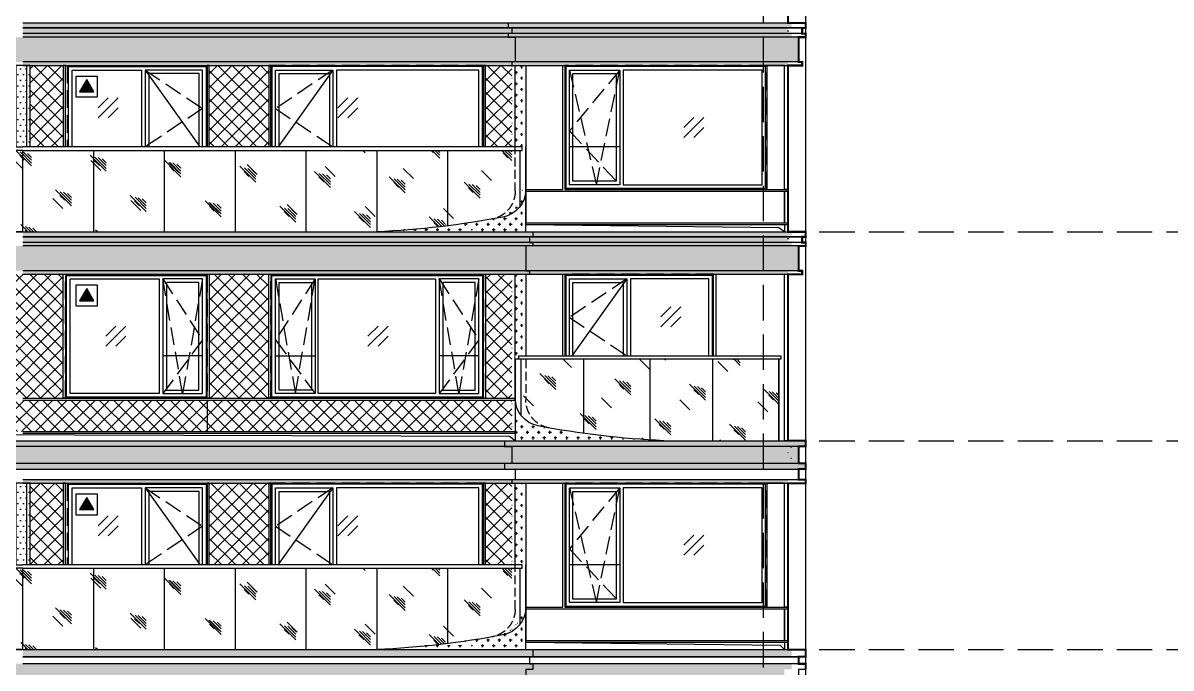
# Model space of a CAD drawing. Extents: x 646072 to 1012572, y -46617 to 16093.
# Drawn here: x 694069 to 710276, y -29912 to -20802 of the extents above; entities that cross this region are included whole.
import ezdxf

# ---------------------------------------------------------------- set-up
doc = ezdxf.new("R2010")
doc.units = 0
doc.header["$LTSCALE"] = 1000
doc.header["$MEASUREMENT"] = 0
for name, pattern in [('3#楼-HZS$0$3#楼-HZS$0$__DASH', [0.35, 0.25, -0.1]), ('3#楼-HZS$0$3#楼-HZS$0$DASH', [0.35, 0.25, -0.1]), ('3#楼-HZS$0$DASH', [0.35, 0.25, -0.1]), ('3#楼-HZS$0$DOTE', [2.42, 2, -0.2, 0.02, -0.2])]:
    doc.linetypes.add(name, pattern=pattern)
for name, color, linetype in [('3#楼-HZS$0$3#楼-HZS$0$00-立面灰色金属看线', 252, 'Continuous'), ('3#楼-HZS$0$3#楼-HZS$0$00-立面米色看线', 31, 'Continuous'), ('3#楼-HZS$0$3#楼-HZS$0$00-立面银灰色线脚', 254, 'Continuous'), ('3#楼-HZS$0$3#楼-HZS$0$A-ANNO-SYMB', 3, 'Continuous'), ('3#楼-HZS$0$3#楼-HZS$0$DOTE', 1, '3#楼-HZS$0$DOTE'), ('3#楼-HZS$0$3#楼-HZS$0$ELEV-WIND', 4, 'Continuous'), ('3#楼-HZS$0$3#楼-HZS$0$RAIL', 163, 'Continuous'), ('3#楼-HZS$0$3#楼-HZS$0$WINDOW', 4, 'Continuous'), ('3#楼-HZS$0$3#楼-HZS$0$填充-浅黄色铝板', 30, 'Continuous'), ('3#楼-HZS$0$3#楼-HZS$0$填充-玻璃', 150, 'Continuous'), ('3#楼-HZS$0$3#楼-HZS$0$填充-背板玻璃', 151, 'Continuous'), ('3#楼-HZS$0$3#楼-HZS$0$填充-银白色铝板', 115, 'Continuous'), ('3#楼-HZS$0$3#楼-HZS$0$轮廓', 255, 'Continuous')]:
    doc.layers.add(name, color=color, linetype=linetype)
pattern_1 = [(0, (-5409.44, -58333.215), (79.375, 79.375), [39.6875, -119.0625]), (90, (-5389.6, -58353.06), (-79.375, 79.375), [39.6875, -119.0625])]
pattern_2 = [(0, (-5418.23, -99899.73), (79.375, 79.375), [39.6875, -119.0625]), (90, (-5398.39, -99919.57), (-79.375, 79.375), [39.6875, -119.0625])]
pattern_3 = [(45, (-5318.23, -99899.73), (-100.0001, 100.0001), []), (135, (-5318.23, -99899.73), (-100.0001, -100.0001), [])]

# ---------------------------------------------------------------- blocks, each defined once
blk = doc.blocks.new('3#楼-HZS$0$3#楼-HZS$0$dfjh0fg4+l70')
at = {"layer": '3#楼-HZS$0$3#楼-HZS$0$00-立面灰色金属看线', "elevation": 0}
blk.add_lwpolyline([(383480, -393537), (383480, -393637), (383530, -393637), (383530, -393737), (383480, -393737), (383480, -393817), (383580, -393817), (383580, -394057), (383530, -394057), (383530, -394137)], dxfattribs=at)
at = {"layer": '3#楼-HZS$0$3#楼-HZS$0$00-立面米色看线'}
for points in [[(390680, -393537), (379630, -393537), (379630, -393637), (390680, -393637)], [(390680, -393637), (379730, -393637), (379730, -393737), (379630, -393737), (379630, -393817), (379730, -393817), (379730, -394057), (390680, -394057)], [(379730, -393737), (390680, -393737)]]:
    blk.add_lwpolyline(points, dxfattribs=at)
blk = doc.blocks.new('3#楼-HZS$0$3#楼-HZS$0$adf6h1d+f0j')
at = {"layer": '3#楼-HZS$0$3#楼-HZS$0$ELEV-WIND', "color": 8, "linetype": '3#楼-HZS$0$3#楼-HZS$0$__DASH'}
blk.add_lwpolyline([(61279, -24578), (63250, -24578), (63250, -26928), (61279, -26928)], close=True, dxfattribs=at)
at = {"layer": '3#楼-HZS$0$3#楼-HZS$0$ELEV-WIND'}
for points in [[(61294, -24593), (63235, -24593), (63235, -26913), (61294, -26913)], [(61344, -24643), (62325, -24643), (62325, -26863), (61344, -26863)], [(63185, -24643), (62375, -24643), (62375, -26863), (63185, -26863)], [(63135, -24693), (62425, -24693), (62425, -26813), (63135, -26813)]]:
    blk.add_lwpolyline(points, close=True, dxfattribs=at)
at = {"layer": '3#楼-HZS$0$3#楼-HZS$0$ELEV-WIND', "color": 8}
blk.add_lwpolyline([(62375, -24643), (63185, -25778), (62375, -26863)], dxfattribs=at)
at = {"layer": '3#楼-HZS$0$3#楼-HZS$0$ELEV-WIND', "color": 8, "linetype": '3#楼-HZS$0$DASH'}
blk.add_lwpolyline([(62375, -24643), (63185, -25186), (62375, -25728)], dxfattribs=at)
blk = doc.blocks.new('3#楼-HZS$0$3#楼-HZS$0$asde5f0s4d+9hj0')
at = {"layer": '3#楼-HZS$0$3#楼-HZS$0$ELEV-WIND', "color": 8, "linetype": '3#楼-HZS$0$3#楼-HZS$0$__DASH'}
blk.add_lwpolyline([(63250, -24578), (60250, -24578), (60250, -26928), (63250, -26928)], close=True, dxfattribs=at)
at = {"layer": '3#楼-HZS$0$3#楼-HZS$0$ELEV-WIND'}
for points in [[(63235, -24593), (60265, -24593), (60265, -26913), (63235, -26913)], [(60315, -24643), (61125, -24643), (61125, -26863), (60315, -26863)], [(60365, -24693), (61075, -24693), (61075, -26813), (60365, -26813)], [(63185, -24643), (61175, -24643), (61175, -26863), (63185, -26863)]]:
    blk.add_lwpolyline(points, close=True, dxfattribs=at)
at = {"layer": '3#楼-HZS$0$3#楼-HZS$0$ELEV-WIND', "color": 8}
blk.add_lwpolyline([(61125, -24643), (60315, -25778), (61125, -26863)], dxfattribs=at)
at = {"layer": '3#楼-HZS$0$3#楼-HZS$0$ELEV-WIND', "color": 8, "linetype": '3#楼-HZS$0$DASH'}
blk.add_lwpolyline([(61125, -24643), (60315, -25186), (61125, -25728)], dxfattribs=at)
blk = doc.blocks.new('3#楼-HZS$0$3#楼-HZS$0$dfg56h4f+g9h0k7')
at = {"layer": '3#楼-HZS$0$3#楼-HZS$0$RAIL'}
blk.add_lwpolyline([(426648, -363620), (419599, -363620), (419599, -363570), (426648, -363570)], dxfattribs=at)
at = {"layer": '3#楼-HZS$0$3#楼-HZS$0$WINDOW'}
for points in [[(419629, -364409), (419629, -363620)], [(420648, -364678), (420648, -363620)], [(421648, -364770), (421648, -363620)], [(422648, -364770), (422648, -363620)], [(423648, -364770), (423648, -363620)], [(424648, -364770), (424648, -363620)], [(425648, -364770), (425648, -363620)], [(426648, -364770), (426648, -363620)]]:
    blk.add_lwpolyline(points, dxfattribs=at)
blk = doc.blocks.new('3#楼-HZS$0$3#楼-HZS$0$tregfdgdg')
blk.add_wipeout([(55551, -25728), (62651, -25728), (62651, -26928), (55551, -26928)]).dxf.layer = '3#楼-HZS$0$3#楼-HZS$0$RAIL'
at = {"layer": '3#楼-HZS$0$3#楼-HZS$0$00-立面米色看线'}
blk.add_line((55551, -25728), (55551, -26327), dxfattribs=at)
at = {"layer": '3#楼-HZS$0$3#楼-HZS$0$00-立面米色看线', "linetype": '3#楼-HZS$0$3#楼-HZS$0$__DASH', "ltscale": 0.5}
blk.add_line((55701, -26354), (55701, -25728), dxfattribs=at)
at = {"layer": '3#楼-HZS$0$3#楼-HZS$0$00-立面米色看线'}
blk.add_lwpolyline([(62650, -26928), (55551, -26928), (55551, -25728)], dxfattribs=at)
for centre, radius, start, end in [((55951, -26327), 400, 180, 259.1129), ((58188, -14696), 12243, 259.1129, 267.4866)]:
    blk.add_arc(centre, radius, start, end, dxfattribs=at)
at = {"layer": '3#楼-HZS$0$3#楼-HZS$0$00-立面米色看线', "linetype": '3#楼-HZS$0$3#楼-HZS$0$__DASH', "ltscale": 0.5}
blk.add_arc((56101, -26354), 400, 180, 259.8509, dxfattribs=at)
blk.add_blockref('3#楼-HZS$0$3#楼-HZS$0$dfg56h4f+g9h0k7', (-363998, 337842))
blk = doc.blocks.new('3#楼-HZS$0$3#楼-HZS$0$asd+g04ds+9gj0')
at = {"layer": '3#楼-HZS$0$3#楼-HZS$0$ELEV-WIND', "color": 8, "linetype": '3#楼-HZS$0$3#楼-HZS$0$__DASH'}
blk.add_lwpolyline([(73200, -24578), (70350, -24578), (70350, -26328), (73200, -26328)], close=True, dxfattribs=at)
at = {"layer": '3#楼-HZS$0$3#楼-HZS$0$ELEV-WIND'}
for points in [[(73185, -24593), (70365, -24593), (70365, -26313), (73185, -26313)], [(70415, -24643), (71125, -24643), (71125, -26263), (70415, -26263)], [(70465, -24693), (71075, -24693), (71075, -26213), (70465, -26213)], [(73135, -24643), (71175, -24643), (71175, -26263), (73135, -26263)]]:
    blk.add_lwpolyline(points, close=True, dxfattribs=at)
at = {"layer": '3#楼-HZS$0$3#楼-HZS$0$ELEV-WIND', "color": 8, "linetype": '3#楼-HZS$0$3#楼-HZS$0$DASH'}
for points in [[(71125, -24643), (70415, -25503), (71125, -26263)], [(70415, -24643), (70795, -26263), (71125, -24643)]]:
    blk.add_lwpolyline(points, dxfattribs=at)
at = {"layer": '3#楼-HZS$0$3#楼-HZS$0$ELEV-WIND', "color": 8}
blk.add_lwpolyline([(71125, -25728), (70415, -25728)], dxfattribs=at)
blk = doc.blocks.new('3#楼-HZS$0$3#楼-HZS$0$df+gj504f+g90')
at = {"layer": '3#楼-HZS$0$3#楼-HZS$0$00-立面灰色金属看线'}
blk.add_lwpolyline([(383830, -386474), (383830, -386544), (383780, -386544), (383780, -386624), (383830, -386624), (383830, -386674), (383730, -386674), (383730, -387024), (383780, -387024), (383780, -387074)], dxfattribs=at)
for points in [[(379880, -388824), (379930, -388824), (379930, -387074), (379880, -387074)], [(380180, -388824), (379930, -388824), (379930, -387074), (380180, -387074)], [(384149, -389424), (384149, -387074), (384179, -387074), (384179, -389424)], [(387179, -389424), (387179, -387074), (387209, -387074), (387209, -389424)], [(388049, -389424), (388049, -387074), (388079, -387074), (388079, -389424)], [(390080, -389424), (390080, -387074), (390110, -387074), (390110, -389424)], [(379930, -389294), (379880, -389294), (379880, -388854), (379930, -388854)], [(379930, -389424), (379880, -389424), (379880, -389324), (379930, -389324)]]:
    blk.add_lwpolyline(points, close=True, dxfattribs=at)
at = {"layer": '3#楼-HZS$0$3#楼-HZS$0$00-立面米色看线'}
for points in [[(390680, -386474), (379630, -386474), (379630, -386544), (390680, -386544)], [(390680, -386544), (379680, -386544), (379680, -386624), (379630, -386624), (379630, -386674), (379730, -386674), (379730, -387024), (390680, -387024)], [(379680, -386624), (390680, -386624)], [(379730, -386674), (390680, -386674)], [(390680, -387074), (379680, -387074), (379680, -387024), (390680, -387024)]]:
    blk.add_lwpolyline(points, dxfattribs=at)
at = {"layer": '3#楼-HZS$0$3#楼-HZS$0$00-立面银灰色线脚'}
blk.add_lwpolyline([(390580, -387074), (390780, -387074), (390780, -389424), (390580, -389424)], close=True, dxfattribs=at)
blk.add_lwpolyline([(390630, -387074), (390630, -389424)], dxfattribs=at)
at = {"layer": '3#楼-HZS$0$3#楼-HZS$0$00-立面灰色金属看线', "xscale": -1}
for name, p in [('3#楼-HZS$0$3#楼-HZS$0$asd+g04ds+9gj0', (453380, -362496)), ('3#楼-HZS$0$3#楼-HZS$0$asde5f0s4d+9hj0', (447429, -362496)), ('3#楼-HZS$0$3#楼-HZS$0$adf6h1d+f0j', (451329, -362496))]:
    blk.add_blockref(name, p, dxfattribs=at)
at = {"layer": '3#楼-HZS$0$3#楼-HZS$0$RAIL'}
blk.add_blockref('3#楼-HZS$0$3#楼-HZS$0$tregfdgdg', (328030, -362496), dxfattribs=at)
at = {"layer": '3#楼-HZS$0$3#楼-HZS$0$00-立面灰色金属看线'}
for points in [[(383060, -387074), (383030, -387074), (383030, -388824), (379880, -388824), (379880, -388854), (383580, -388854), (383580, -388824), (383060, -388824)], [(379930, -388854), (383580, -388854), (383580, -389294), (379930, -389294)], [(383580, -389294), (379880, -389294), (379880, -389324), (383580, -389324)]]:
    blk.add_lwpolyline(points, close=True, dxfattribs=at)
blk.add_lwpolyline([(379930, -389424), (380009, -389365), (383580, -389324)], dxfattribs=at)
at = {"layer": '3#楼-HZS$0$3#楼-HZS$0$00-立面米色看线'}
blk.add_lwpolyline([(383730, -388224), (383730, -387074), (383580, -387074), (383580, -388224)], dxfattribs=at)
at = {"layer": '3#楼-HZS$0$3#楼-HZS$0$RAIL', "xscale": -1}
blk.add_blockref('3#楼-HZS$0$3#楼-HZS$0$tregfdgdg', (453330, -362496), dxfattribs=at)
blk = doc.blocks.new('3#楼-HZS$0$3#楼-HZS$0$ZASFG501+DF9GJ04+G9K0')
at = {"layer": '3#楼-HZS$0$3#楼-HZS$0$00-立面灰色金属看线'}
blk.add_lwpolyline([(383830, -386474), (383830, -386554), (383780, -386554), (383780, -386794), (383830, -386794), (383830, -386874), (383730, -386874), (383730, -387024), (383780, -387024), (383780, -387074)], dxfattribs=at)
for points in [[(379880, -388824), (379930, -388824), (379930, -387074), (379880, -387074)], [(380180, -388824), (379930, -388824), (379930, -387074), (380180, -387074)], [(384149, -389424), (384149, -387074), (384179, -387074), (384179, -389424)], [(387179, -389424), (387179, -387074), (387209, -387074), (387209, -389424)], [(388049, -389424), (388049, -387074), (388079, -387074), (388079, -389424)], [(390080, -389424), (390080, -387074), (390110, -387074), (390110, -389424)], [(379930, -389294), (379880, -389294), (379880, -388854), (379930, -388854)], [(379930, -389424), (379880, -389424), (379880, -389324), (379930, -389324)]]:
    blk.add_lwpolyline(points, close=True, dxfattribs=at)
at = {"layer": '3#楼-HZS$0$3#楼-HZS$0$00-立面米色看线'}
for points in [[(390680, -386474), (379630, -386474), (379630, -386554), (390680, -386554)], [(390680, -386554), (379730, -386554), (379730, -386794), (379630, -386794), (379630, -386874), (379730, -386874), (379730, -387024), (390680, -387024)], [(379730, -386794), (390680, -386794)], [(390680, -387074), (379630, -387074), (379630, -387024), (390680, -387024)], [(379730, -386874), (390680, -386874)]]:
    blk.add_lwpolyline(points, dxfattribs=at)
at = {"layer": '3#楼-HZS$0$3#楼-HZS$0$00-立面银灰色线脚'}
blk.add_lwpolyline([(390580, -387074), (390780, -387074), (390780, -389424), (390580, -389424)], close=True, dxfattribs=at)
blk.add_lwpolyline([(390630, -387074), (390630, -389424)], dxfattribs=at)
at = {"layer": '3#楼-HZS$0$3#楼-HZS$0$00-立面灰色金属看线', "xscale": -1}
for name, p in [('3#楼-HZS$0$3#楼-HZS$0$asd+g04ds+9gj0', (453380, -362496)), ('3#楼-HZS$0$3#楼-HZS$0$asde5f0s4d+9hj0', (447429, -362496)), ('3#楼-HZS$0$3#楼-HZS$0$adf6h1d+f0j', (451329, -362496))]:
    blk.add_blockref(name, p, dxfattribs=at)
at = {"layer": '3#楼-HZS$0$3#楼-HZS$0$RAIL'}
blk.add_blockref('3#楼-HZS$0$3#楼-HZS$0$tregfdgdg', (328030, -362496), dxfattribs=at)
at = {"layer": '3#楼-HZS$0$3#楼-HZS$0$00-立面灰色金属看线'}
for points in [[(383060, -387074), (383030, -387074), (383030, -388824), (379880, -388824), (379880, -388854), (383580, -388854), (383580, -388824), (383060, -388824)], [(379930, -388854), (383580, -388854), (383580, -389294), (379930, -389294)], [(383580, -389294), (379880, -389294), (379880, -389324), (383580, -389324)]]:
    blk.add_lwpolyline(points, close=True, dxfattribs=at)
blk.add_lwpolyline([(379930, -389424), (379985, -389363), (383580, -389324)], dxfattribs=at)
at = {"layer": '3#楼-HZS$0$3#楼-HZS$0$00-立面米色看线'}
blk.add_lwpolyline([(383730, -388224), (383730, -387074), (383580, -387074), (383580, -388224)], dxfattribs=at)
at = {"layer": '3#楼-HZS$0$3#楼-HZS$0$RAIL', "xscale": -1}
blk.add_blockref('3#楼-HZS$0$3#楼-HZS$0$tregfdgdg', (453330, -362496), dxfattribs=at)
blk = doc.blocks.new('3#楼-HZS$0$3#楼-HZS$0$ef6dsf+0hj')
at = {"layer": '3#楼-HZS$0$3#楼-HZS$0$ELEV-WIND', "color": 8, "linetype": '3#楼-HZS$0$3#楼-HZS$0$__DASH'}
blk.add_lwpolyline([(41500, -36879), (44500, -36879), (44500, -38629), (41500, -38629)], close=True, dxfattribs=at)
at = {"layer": '3#楼-HZS$0$3#楼-HZS$0$ELEV-WIND'}
for points in [[(41515, -36894), (44485, -36894), (44485, -38614), (41515, -38614)], [(41565, -36944), (42125, -36944), (42125, -38564), (41565, -38564)], [(42165, -36944), (43825, -36944), (43825, -38564), (42165, -38564)], [(44435, -36944), (43875, -36944), (43875, -38564), (44435, -38564)], [(41615, -36994), (42075, -36994), (42075, -38514), (41615, -38514)], [(44385, -36994), (43925, -36994), (43925, -38514), (44385, -38514)]]:
    blk.add_lwpolyline(points, close=True, dxfattribs=at)
at = {"layer": '3#楼-HZS$0$3#楼-HZS$0$ELEV-WIND', "color": 8, "linetype": '3#楼-HZS$0$3#楼-HZS$0$DASH'}
for points in [[(42125, -36944), (41565, -37804), (42125, -38564)], [(41565, -36944), (41845, -38564), (42125, -36944)], [(43875, -36944), (44435, -37804), (43875, -38564)], [(44435, -36944), (44155, -38564), (43875, -36944)]]:
    blk.add_lwpolyline(points, dxfattribs=at)
at = {"layer": '3#楼-HZS$0$3#楼-HZS$0$ELEV-WIND', "color": 8}
for points in [[(41555, -38029), (42115, -38029)], [(44435, -38029), (43875, -38029)]]:
    blk.add_lwpolyline(points, dxfattribs=at)
blk = doc.blocks.new('3#楼-HZS$0$3#楼-HZS$0$111+108osccw')
at = {"layer": '3#楼-HZS$0$3#楼-HZS$0$ELEV-WIND', "color": 8, "linetype": '3#楼-HZS$0$3#楼-HZS$0$__DASH'}
blk.add_lwpolyline([(38500, -36879), (40500, -36879), (40500, -38629), (38500, -38629)], close=True, dxfattribs=at)
at = {"layer": '3#楼-HZS$0$3#楼-HZS$0$ELEV-WIND'}
for points in [[(38515, -36894), (40485, -36894), (40485, -38614), (38515, -38614)], [(38565, -36944), (39825, -36944), (39825, -38564), (38565, -38564)], [(40435, -36944), (39875, -36944), (39875, -38564), (40435, -38564)], [(40385, -36994), (39925, -36994), (39925, -38514), (40385, -38514)]]:
    blk.add_lwpolyline(points, close=True, dxfattribs=at)
at = {"layer": '3#楼-HZS$0$3#楼-HZS$0$ELEV-WIND', "color": 8, "linetype": '3#楼-HZS$0$3#楼-HZS$0$DASH'}
for points in [[(39875, -36944), (40435, -37804), (39875, -38564)], [(40435, -36944), (40155, -38564), (39875, -36944)]]:
    blk.add_lwpolyline(points, dxfattribs=at)
at = {"layer": '3#楼-HZS$0$3#楼-HZS$0$ELEV-WIND', "color": 8}
blk.add_lwpolyline([(40435, -38029), (39875, -38029)], dxfattribs=at)
blk = doc.blocks.new('3#楼-HZS$0$3#楼-HZS$0$dfj50fg+k')
blk.add_wipeout([(378899, -143402), (378929, -143402), (378929, -144552), (382649, -144552), (382649, -143352), (378899, -143352)]).dxf.layer = '3#楼-HZS$0$3#楼-HZS$0$A-ANNO-SYMB'
at = {"layer": '3#楼-HZS$0$3#楼-HZS$0$00-立面灰色金属看线'}
blk.add_lwpolyline([(378929, -143402), (382649, -143402), (382649, -144552), (378929, -144552)], close=True, dxfattribs=at)
at = {"layer": '3#楼-HZS$0$3#楼-HZS$0$00-立面米色看线', "linetype": '3#楼-HZS$0$3#楼-HZS$0$__DASH', "ltscale": 0.5}
blk.add_line((382499, -143402), (382499, -143978), dxfattribs=at)
at = {"layer": '3#楼-HZS$0$3#楼-HZS$0$00-立面米色看线'}
blk.add_line((382649, -143978), (382649, -143402), dxfattribs=at)
blk.add_lwpolyline([(382649, -143402), (382649, -144552), (380549, -144552)], dxfattribs=at)
at = {"layer": '3#楼-HZS$0$3#楼-HZS$0$00-立面米色看线', "linetype": '3#楼-HZS$0$3#楼-HZS$0$__DASH', "ltscale": 0.5}
blk.add_arc((382099, -143978), 400, 280.1491, 0, dxfattribs=at)
at = {"layer": '3#楼-HZS$0$3#楼-HZS$0$00-立面米色看线'}
for centre, radius, start, end in [((382249, -143950), 400, 280.8871, 0), ((380012, -132320), 12243, 272.5134, 280.8871)]:
    blk.add_arc(centre, radius, start, end, dxfattribs=at)
at = {"layer": '3#楼-HZS$0$3#楼-HZS$0$RAIL'}
blk.add_lwpolyline([(382599, -143352), (378899, -143352), (378899, -143402), (382599, -143402)], close=True, dxfattribs=at)
at = {"layer": '3#楼-HZS$0$3#楼-HZS$0$WINDOW'}
for points in [[(378929, -143402), (378929, -144552)], [(379864, -143402), (379864, -144552)], [(380749, -143402), (380749, -144541)], [(381684, -143402), (381684, -144449)], [(382569, -143402), (382569, -144190)]]:
    blk.add_lwpolyline(points, dxfattribs=at)
blk = doc.blocks.new('3#楼-HZS$0$3#楼-HZS$0$FSD+5G04D+F970K')
at = {"layer": '3#楼-HZS$0$3#楼-HZS$0$ELEV-WIND', "color": 8, "linetype": '3#楼-HZS$0$3#楼-HZS$0$__DASH'}
blk.add_lwpolyline([(72399.829745, -27578.003346), (70300, -27578.003346), (70300, -29928.003346), (72399.829745, -29928.003346)], close=True, dxfattribs=at)
at = {"layer": '3#楼-HZS$0$3#楼-HZS$0$ELEV-WIND'}
for points in [[(72384.829745, -27593.003346), (70315, -27593.003346), (70315, -29913.003346), (72384.829745, -29913.003346)], [(70365, -27643.003346), (71175, -27643.003346), (71175, -29863.003346), (70365, -29863.003346)], [(70415, -27693.003346), (71125, -27693.003346), (71125, -29813.003346), (70415, -29813.003346)], [(72334.829745, -27643.003346), (71225, -27643.003346), (71225, -29863.003346), (72334.829745, -29863.003346)]]:
    blk.add_lwpolyline(points, close=True, dxfattribs=at)
at = {"layer": '3#楼-HZS$0$3#楼-HZS$0$ELEV-WIND', "color": 8}
blk.add_lwpolyline([(71175, -27643.003346), (70365, -28778.003346), (71175, -29863.003346)], dxfattribs=at)
at = {"layer": '3#楼-HZS$0$3#楼-HZS$0$ELEV-WIND', "color": 8, "linetype": '3#楼-HZS$0$DASH'}
blk.add_lwpolyline([(71175, -27643.003346), (70365, -28185.503346), (71175, -28728.003346)], dxfattribs=at)
blk = doc.blocks.new('3#楼-HZS$0$3#楼-HZS$0$dfj54+gf90l7')
at = {"layer": '3#楼-HZS$0$3#楼-HZS$0$00-立面灰色金属看线'}
for points in [[(383480, -379581), (383480, -379651), (383530, -379651), (383530, -379731), (383480, -379731), (383480, -379781), (383580, -379781), (383580, -380131), (383530, -380131), (383530, -380181)], [(390680, -381931), (383730, -381931), (383730, -381961), (390680, -381961)], [(390680, -382401), (383730, -382401), (383730, -382431), (390680, -382431)]]:
    blk.add_lwpolyline(points, dxfattribs=at)
for points in [[(379880, -382531), (379930, -382531), (379930, -380181), (379880, -380181)], [(380930, -380181), (380900, -380181), (380900, -382531), (380930, -382531)], [(383060, -380181), (383030, -380181), (383030, -382531), (383060, -382531)], [(384179, -380181), (384149, -380181), (384149, -381931), (384179, -381931)], [(387209, -380181), (387179, -380181), (387179, -381931), (387209, -381931)], [(388080, -380181), (388050, -380181), (388050, -381931), (388080, -381931)], [(390110, -380181), (390080, -380181), (390080, -381931), (390110, -381931)]]:
    blk.add_lwpolyline(points, close=True, dxfattribs=at)
at = {"layer": '3#楼-HZS$0$3#楼-HZS$0$00-立面米色看线'}
for points in [[(390680, -379581), (379630, -379581), (379630, -379651), (390680, -379651)], [(390680, -379651), (379680, -379651), (379680, -379731), (379630, -379731), (379630, -379781), (379730, -379781), (379730, -380131), (390680, -380131)], [(379680, -379731), (390680, -379731)], [(379730, -379781), (390680, -379781)], [(390680, -380181), (379680, -380181), (379680, -380131), (390680, -380131)], [(383730, -381381), (383730, -380181), (383580, -380181), (383580, -381331)]]:
    blk.add_lwpolyline(points, dxfattribs=at)
at = {"layer": '3#楼-HZS$0$3#楼-HZS$0$WINDOW'}
blk.add_lwpolyline([(388080, -381961), (388080, -382401)], dxfattribs=at)
at = {"layer": '3#楼-HZS$0$3#楼-HZS$0$00-立面灰色金属看线', "extrusion": (0, 0, -1), "zscale": -1}
blk.add_blockref('3#楼-HZS$0$3#楼-HZS$0$FSD+5G04D+F970K', (-453330, -352603), dxfattribs=at)
at = {"layer": '3#楼-HZS$0$3#楼-HZS$0$A-ANNO-SYMB', "xscale": -1}
for name, p in [('3#楼-HZS$0$3#楼-HZS$0$ef6dsf+0hj', (428679, -343302)), ('3#楼-HZS$0$3#楼-HZS$0$111+108osccw', (428580, -343302))]:
    blk.add_blockref(name, p, dxfattribs=at)
blk.add_blockref('3#楼-HZS$0$3#楼-HZS$0$dfj50fg+k', (1081, -237979))
at = {"layer": '3#楼-HZS$0$3#楼-HZS$0$00-立面灰色金属看线'}
blk.add_lwpolyline([(383730, -382531), (383809, -382473), (397629, -382431)], dxfattribs=at)
blk = doc.blocks.new('3#楼-HZS$0$3#楼-HZS$0$d+ff+g89+0k4')
blk.add_wipeout([(387074, -372010), (387034, -371828), (386964, -371627), (386772, -371345), (386557, -371146), (386251, -370979), (385972, -370907), (385787, -370894), (365638, -370894), (365638, -371294), (385787, -371294), (385939, -371307), (386099, -371349), (386244, -371419), (386382, -371519), (386478, -371617), (386626, -371869), (386687, -372194), (386687, -393644), (386683, -393692), (386669, -393742), (386650, -393788), (386616, -393838), (386560, -393889), (386489, -393926), (386408, -393944), (365888, -393944), (365888, -394344), (386374, -394344), (386538, -394327), (386690, -394275), (386830, -394186), (386943, -394069), (387019, -393944), (387071, -393791), (387087, -393644), (387087, -372305), (387087, -372194)]).translate(0, 0, 0)
at = {"layer": '3#楼-HZS$0$3#楼-HZS$0$00-立面灰色金属看线', "elevation": 0}
blk.add_lwpolyline([(370138, -393944), (370138, -394024), (370038, -394024), (370038, -394264), (370138, -394264), (370138, -394344)], dxfattribs=at)
at = {"layer": '3#楼-HZS$0$3#楼-HZS$0$00-立面米色看线', "color": 251}
blk.add_line((365888, -378541, 0), (365888, -402894, 0), dxfattribs=at)
at = {"layer": '3#楼-HZS$0$3#楼-HZS$0$00-立面米色看线', "elevation": 0}
for points in [[(385787, -370894, -0.414212), (387087, -372194), (387087, -393644, -0.414214), (386387, -394344), (365888, -394344), (365888, -394264), (386387, -394264, 0.414214), (387007, -393644), (387007, -372194, 0.414212), (385787, -370974), (365638, -370974)], [(385787, -371294, -0.414212), (386687, -372194), (386687, -393644, -0.414214), (386387, -393944), (365888, -393944), (365888, -394024), (386387, -394024, 0.414214), (386767, -393644), (386767, -372194, 0.414212), (385787, -371214), (365638, -371214)]]:
    blk.add_lwpolyline(points, format="xyb", dxfattribs=at)
blk.add_lwpolyline([(365988, -394024), (365988, -394264)], dxfattribs=at)
blk = doc.blocks.new('3#楼-HZS$0$3#楼-HZS$0$D+FJ04F+G970K')
at = {"layer": '3#楼-HZS$0$3#楼-HZS$0$轮廓', "const_width": 30, "elevation": 0}
blk.add_lwpolyline([(240400, -50066), (240400, -52416), (240650, -52416), (240650, -52486), (240600, -52486), (240600, -52566), (240650, -52566), (240650, -52616), (240550, -52616), (240550, -52966), (240600, -52966), (240600, -53016), (240400, -53016), (240400, -55366), (240650, -55366), (240650, -55436), (240600, -55436), (240600, -55516), (240650, -55516), (240650, -55566), (240550, -55566), (240550, -55916), (240600, -55916), (240600, -55966), (240400, -55966), (240400, -58316), (240650, -58316), (240650, -58396), (240550, -58396), (240550, -58636), (240650, -58636), (240650, -58716), (240550, -58716), (240550, -58866), (240650, -58866), (240650, -58916), (240400, -58916), (240400, -61266), (240650, -61266), (240650, -61366), (240550, -61366), (240550, -61466), (240650, -61466), (240650, -61546)], dxfattribs=at)
blk = doc.blocks.new('3#楼-HZS$0$3#楼-HZS$0$d+gfsh5d+f8hj')
at = {"color": 8, "elevation": 0}
for points in [[(752508, -24212), (752367, -24353)], [(752649, -24212), (752367, -24494)], [(755894, -24212), (755752, -24353)], [(756035, -24212), (755752, -24494)], [(752649, -24353), (752508, -24494)], [(756035, -24353), (755894, -24494)], [(760453, -27162), (760312, -27303)], [(760595, -27162), (760312, -27444)], [(760595, -27303), (760453, -27444)], [(752508, -30112), (752367, -30253)], [(752649, -30112), (752367, -30394)], [(755894, -30112), (755752, -30253)], [(756035, -30112), (755752, -30394)], [(752649, -30253), (752508, -30394)], [(756035, -30253), (755894, -30394)]]:
    blk.add_lwpolyline(points, dxfattribs=at)
at = {"color": 8}
for points in [[(760778, -24487), (760637, -24628)], [(760920, -24487), (760637, -24769)], [(760920, -24628), (760778, -24769)], [(752618, -27437), (752477, -27578)], [(752760, -27437), (752477, -27719)], [(756319, -27437), (756177, -27578)], [(756460, -27437), (756177, -27719)], [(752760, -27578), (752618, -27719)], [(756460, -27578), (756319, -27719)], [(760778, -30387), (760637, -30528)], [(760920, -30387), (760637, -30669)], [(760920, -30528), (760778, -30669)]]:
    blk.add_lwpolyline(points, dxfattribs=at)
blk = doc.blocks.new('3#楼-HZS$0$3#楼-HZS$0$d+fh0j4+gf0l')
at = {"layer": '3#楼-HZS$0$3#楼-HZS$0$填充-浅黄色铝板'}
h = blk.add_hatch(dxfattribs=at)
h.set_pattern_fill('CROSS', color=256, scale=50)
h.set_pattern_definition([(0, (-5418.23, -108749.73), (79.375, 79.375), [39.6875, -119.0625]), (90, (-5398.39, -108769.57), (-79.375, 79.375), [39.6875, -119.0625])])
h.paths.add_polyline_path([(511953, 4867), (522803, 4867), (522803, 5067), (511953, 5067), (511953, 4997), (512003, 4997), (512003, 4917), (511953, 4917)])
h = blk.add_hatch(dxfattribs=at)
h.set_pattern_fill('CROSS', color=252, scale=50)
h.set_pattern_definition([(0, (-5418.23, -93939.72), (79.375, 79.375), [39.6875, -119.0625]), (90, (-5398.39, -93959.56), (-79.375, 79.375), [39.6875, -119.0625])])
h.paths.add_polyline_path([(512003, 4997), (511953, 4997), (511953, 4917), (512003, 4917)])
h = blk.add_hatch(dxfattribs=at)
h.set_pattern_fill('CROSS', color=256, scale=50)
h.set_pattern_definition(pattern_1)
h.paths.add_polyline_path([(512002, 4467), (522802, 4467), (522802, 4517), (512002, 4517)])
h = blk.add_hatch(dxfattribs=at)
h.set_pattern_fill('CROSS', color=256, scale=50)
h.set_pattern_definition(pattern_1)
h.paths.add_polyline_path([(515903, 4467), (515753, 4467), (515753, 3317), (515903, 3317)])
h = blk.add_hatch(dxfattribs=at)
h.set_pattern_fill('CROSS', color=256, scale=50)
h.set_pattern_definition(pattern_1)
h.paths.add_polyline_path([(515753, 2719, 0.359593), (516078, 2326, 0.008212), (516474, 2256), (516474, 2117), (515753, 2117)])
h.paths.add_polyline_path([(516519, 2249, 0.001033), (516569, 2242), (516569, 2182), (517021, 2182, 0.011475), (517581, 2132), (516519, 2132)])
h = blk.add_hatch(dxfattribs=at)
h.set_pattern_fill('CROSS', color=256, scale=50)
h.set_pattern_definition([(0, (-5418.23, -111699.73), (79.375, 79.375), [39.6875, -119.0625]), (90, (-5398.39, -111719.57), (-79.375, 79.375), [39.6875, -119.0625])])
h.paths.add_polyline_path([(511953, 1917), (522803, 1917), (522803, 2117), (511953, 2117), (511953, 2067), (512003, 2067), (512003, 1987), (511953, 1987)])
h = blk.add_hatch(dxfattribs=at)
h.set_pattern_fill('CROSS', color=252, scale=50)
h.set_pattern_definition([(0, (-5418.23, -96869.72), (79.375, 79.375), [39.6875, -119.0625]), (90, (-5398.39, -96889.56), (-79.375, 79.375), [39.6875, -119.0625])])
h.paths.add_polyline_path([(512003, 2067), (511953, 2067), (511953, 1987), (512003, 1987)])
h = blk.add_hatch(dxfattribs=at)
h.set_pattern_fill('CROSS', color=256, scale=50)
h.set_pattern_definition(pattern_2)
h.paths.add_polyline_path([(512002, 1517), (522802, 1517), (522802, 1567), (512002, 1567)])
h = blk.add_hatch(dxfattribs=at)
h.set_pattern_fill('CROSS', color=256, scale=50)
h.set_pattern_definition(pattern_1)
h.paths.add_polyline_path([(515753, 1517), (515903, 1517), (515903, 367), (515753, 367)])
h = blk.add_hatch(dxfattribs=at)
h.set_pattern_fill('CROSS', color=256, scale=50)
h.set_pattern_definition([(0, (289049.556, -113671.98), (79.375, 79.375), [39.6875, -119.0625]), (90, (289069.4, -113691.825), (-79.375, 79.375), [39.6875, -119.0625])])
edge = h.paths.add_edge_path(flags=17)
edge.add_line((532633, 367), (532553, 367))
edge.add_line((532553, 367), (532553, -533))
edge.add_arc((532253, -533), 300, 270, 360, ccw=False)
edge.add_line((532253, -833), (511753, -833))
edge.add_line((511753, -833), (511753, -913))
edge.add_line((511753, -913), (532253, -913))
edge.add_arc((532253, -533), 380, 270, 360)
edge.add_line((532633, -533), (532633, 367))
edge = h.paths.add_edge_path(flags=17)
edge.add_line((532873, 367), (532633, 367))
edge.add_line((532633, 367), (532633, -533))
edge.add_arc((532253, -533), 380, 270, 360, ccw=False)
edge.add_line((532253, -913), (511853, -913))
edge.add_line((511853, -913), (511853, -1153))
edge.add_line((511853, -1153), (532253, -1153))
edge.add_arc((532253, -533), 620, 270, 360)
edge.add_line((532873, -533), (532873, 367))
edge = h.paths.add_edge_path()
edge.add_line((532953, 367), (532873, 367))
edge.add_line((532873, 367), (532873, -533))
edge.add_arc((532253, -533), 620, 270, 360, ccw=False)
edge.add_line((532253, -1153), (511753, -1153))
edge.add_line((511753, -1153), (511753, -1233))
edge.add_line((511753, -1233), (532253, -1233))
edge.add_arc((532253, -533), 700, 270, 360)
edge.add_line((532953, -533), (532953, 367))
h = blk.add_hatch(dxfattribs=at)
h.set_pattern_fill('CROSS', color=256, scale=50)
h.set_pattern_definition(pattern_1)
h.paths.add_polyline_path([(515903, -231, -0.359593), (515579, -624, -0.008212), (515182, -694), (515182, -833), (515903, -833)])
h.paths.add_polyline_path([(515137, -701, -0.001033), (515087, -708), (515087, -768), (514635, -768, -0.011475), (514075, -818), (515137, -818)])
h = blk.add_hatch(dxfattribs=at)
h.set_pattern_fill('CROSS', color=252, scale=50)
h.set_pattern_definition(pattern_2)
h.paths.add_polyline_path([(512003, -913), (511953, -913), (511953, -1153), (512003, -1153)])
h = blk.add_hatch(dxfattribs=at)
h.set_pattern_fill('CROSS', color=256, scale=50)
h.set_pattern_definition(pattern_1)
h.paths.add_polyline_path([(512002, -1433), (522802, -1433), (522802, -1383), (512002, -1383)])
h = blk.add_hatch(dxfattribs=at)
h.set_pattern_fill('CROSS', color=256, scale=50)
h.set_pattern_definition(pattern_1)
h.paths.add_polyline_path([(515903, -1433), (515753, -1433), (515753, -2583), (515903, -2583)])
h = blk.add_hatch(dxfattribs=at)
h.set_pattern_fill('CROSS', color=256, scale=50)
h.set_pattern_definition(pattern_1)
h.paths.add_polyline_path([(515753, -3181, 0.359593), (516078, -3574, 0.008212), (516474, -3644), (516474, -3783), (515753, -3783)])
h.paths.add_polyline_path([(516519, -3651, 0.001033), (516569, -3658), (516569, -3718), (517021, -3718, 0.011475), (517581, -3768), (516519, -3768)])
h = blk.add_hatch(dxfattribs=at)
h.set_pattern_fill('CROSS', color=256, scale=50)
h.set_pattern_definition(pattern_1)
h.paths.add_polyline_path([(511952, -3883), (522803, -3883), (522803, -3783), (511952, -3783)])
h = blk.add_hatch(dxfattribs=at)
h.set_pattern_fill('CROSS', color=256, scale=50)
h.set_pattern_definition(pattern_2)
h.paths.add_polyline_path([(522583, -4303), (522803, -4303), (522803, -3983), (511953, -3983), (511953, -4063), (512053, -4063), (512053, -4303), (511953, -4303), (511953, -4383), (522583, -4383)])
h = blk.add_hatch(dxfattribs=at)
h.set_pattern_fill('CROSS', color=256, scale=50)
h.set_pattern_definition(pattern_2)
h.paths.add_polyline_path([(525832, -4383), (525832, -4303), (526222, -4303), (526222, -4383), (533253, -4383), (533253, -3983), (522803, -3983), (522803, -4303), (522973, -4303), (522973, -4383)])
at = {"layer": '3#楼-HZS$0$3#楼-HZS$0$填充-玻璃'}
h = blk.add_hatch(dxfattribs=at)
h.set_pattern_fill('玻璃1', color=150, scale=100)
h.set_pattern_definition([(45, (-5418.8, -141340.1), (-489.8836, 489.8836), [224, -576]), (45, (-5322.8, -141300.1), (-489.8836, 489.8836), [96, -704]), (45, (-5418.8, -141300.1), (-489.8836, 489.8836), [160, -640]), (45, (-5370.8, -141340.1), (537.4012, -537.4012), [200, -600]), (45, (-5418.8, -141380.1), (-489.8836, 489.8836), [320, -480]), (45, (-5418.8, -141260.1), (-489.8836, 489.8836), [80, -720])])
h.paths.add_polyline_path([(529702, 3267), (522803, 3267), (515903, 3267), (515903, 2691, 0.363234), (516233, 2297, 0.033333), (517853, 2117), (522803, 2117), (527752, 2117, 0.033333), (529372, 2297, 0.363234), (529702, 2691)])
h = blk.add_hatch(dxfattribs=at)
h.set_pattern_fill('玻璃1', color=150, scale=100)
h.set_pattern_definition([(45, (-5418.2, -99859.7), (-489.8836, 489.8836), [224, -576]), (45, (-5322.2, -99819.7), (-489.8836, 489.8836), [96, -704]), (45, (-5418.2, -99819.7), (-489.8836, 489.8836), [160, -640]), (45, (-5370.2, -99859.7), (537.4012, -537.4012), [200, -600]), (45, (-5418.2, -99899.7), (-489.8836, 489.8836), [320, -480]), (45, (-5418.2, -99779.7), (-489.8836, 489.8836), [80, -720])])
h.paths.add_polyline_path([(513068, 317), (512133, 317), (512133, -833), (513068, -833)])
h.paths.add_polyline_path([(514003, 317), (513068, 317), (513068, -833), (513804, -833, 0.004084), (514003, -823)])
h.paths.add_polyline_path([(514939, 317), (514003, 317), (514003, -823, 0.019195), (514939, -730)])
h.paths.add_polyline_path([(515754, 317), (514939, 317), (514939, -730, 0.010041), (515424, -653, 0.363234), (515754, -259)])
h = blk.add_hatch(dxfattribs=at)
h.set_pattern_fill('玻璃1', color=150, scale=100)
h.set_pattern_definition([(45, (-5418.8, -147240.1), (-489.8836, 489.8836), [224, -576]), (45, (-5322.8, -147200.1), (-489.8836, 489.8836), [96, -704]), (45, (-5418.8, -147200.1), (-489.8836, 489.8836), [160, -640]), (45, (-5370.8, -147240.1), (537.4012, -537.4012), [200, -600]), (45, (-5418.8, -147280.1), (-489.8836, 489.8836), [320, -480]), (45, (-5418.8, -147160.1), (-489.8836, 489.8836), [80, -720])])
h.paths.add_polyline_path([(529702, -2633), (522803, -2633), (515903, -2633), (515903, -3209, 0.363234), (516233, -3603, 0.033333), (517853, -3783), (522803, -3783), (527752, -3783, 0.033333), (529372, -3603, 0.363234), (529702, -3209)])
at = {"layer": '3#楼-HZS$0$3#楼-HZS$0$填充-背板玻璃'}
h = blk.add_hatch(dxfattribs=at)
h.set_pattern_fill('多孔材料', color=256, scale=50)
h.set_pattern_definition(pattern_3)
h.paths.add_polyline_path([(516272, 4467), (515903, 4467), (515903, 3317), (516272, 3317)])
h.paths.add_polyline_path([(519332, 4467), (520172, 4467), (520172, 3317), (519332, 3317)])
h.paths.add_polyline_path([(522232, 4467), (522702, 4467), (522702, 3317), (522232, 3317)])
h.paths.add_polyline_path([(522902, 4467), (523372, 4467), (523372, 3317), (522902, 3317)])
h.paths.add_polyline_path([(525432, 4467), (526273, 4467), (526273, 3317), (525432, 3317)])
h.paths.add_polyline_path([(529702, 4467), (529333, 4467), (529333, 3317), (529702, 3317)])
h = blk.add_hatch(dxfattribs=at)
h.set_pattern_fill('多孔材料', color=256, scale=50)
h.set_pattern_definition(pattern_3)
h.paths.add_polyline_path([(515903, -231), (516272, -231), (516272, 1517), (515903, 1517)])
h.paths.add_polyline_path([(519332, 1517), (520172, 1517), (520172, -233), (519332, -233)])
h.paths.add_polyline_path([(523373, 1517), (522232, 1517), (522232, -233), (523373, -233)])
h.paths.add_polyline_path([(526273, 1517), (525433, 1517), (525433, -233), (526273, -233)])
h.paths.add_polyline_path([(529702, -231), (529333, -231), (529333, 1517), (529702, 1517)])
h.paths.add_polyline_path([(515903, -263), (529702, -263), (529702, -703), (515903, -703)])
h = blk.add_hatch(dxfattribs=at)
h.set_pattern_fill('多孔材料', color=256, scale=50)
h.set_pattern_definition(pattern_3)
h.paths.add_polyline_path([(516272, -1433), (515903, -1433), (515903, -2583), (516272, -2583)])
h.paths.add_polyline_path([(519332, -1433), (520172, -1433), (520172, -2583), (519332, -2583)])
h.paths.add_polyline_path([(522232, -1433), (522702, -1433), (522702, -2583), (522232, -2583)])
h.paths.add_polyline_path([(522902, -1433), (523372, -1433), (523372, -2583), (522902, -2583)])
h.paths.add_polyline_path([(525432, -1433), (526273, -1433), (526273, -2583), (525432, -2583)])
h.paths.add_polyline_path([(529702, -1433), (529333, -1433), (529333, -2583), (529702, -2583)])
at = {"layer": '3#楼-HZS$0$3#楼-HZS$0$填充-银白色铝板'}
h = blk.add_hatch(dxfattribs=at)
h.set_pattern_fill('DOTS', color=256, scale=50)
h.set_pattern_definition([(0, (-5418.91, -108749.425), (39.6875, 79.375), [0, -79.375])])
h.paths.add_polyline_path([(532553, 4517), (532553, 4867), (511853, 4860), (511853, 4510)])
h = blk.add_hatch(dxfattribs=at)
h.set_pattern_fill('DOTS', color=256, scale=50)
h.set_pattern_definition([(0, (-5417.89, -111699.72), (39.6875, 79.375), [0, -79.375])])
h.paths.add_polyline_path([(522703, 4467), (522903, 4467), (522903, 3317), (522703, 3317)])
h = blk.add_hatch(dxfattribs=at)
h.set_pattern_fill('DOTS', color=256, scale=50)
h.set_pattern_definition([(0, (-5418.91, -111699.425), (39.6875, 79.375), [0, -79.375])])
h.paths.add_polyline_path([(532553, 1567), (532553, 1917), (511853, 1917), (511853, 1567)])
h = blk.add_hatch(dxfattribs=at)
h.set_pattern_fill('DOTS', color=256, scale=50)
h.set_pattern_definition([(0, (-5418.27, -117599.69), (39.6875, 79.375), [0, -79.375])])
h.paths.add_polyline_path([(522703, -1433), (522903, -1433), (522903, -2583), (522703, -2583)])
blk = doc.blocks.new('3#楼-HZS$0$A$C409565B8')
h = blk.add_hatch(color=1)
h.dxf.hatch_style = 1
h.paths.add_polyline_path([(250, 77), (150, 250), (50, 77)])
blk.add_lwpolyline([(0, 300), (300, 300), (300, 0), (0, 0)], close=True)
at = {"color": 1}
blk.add_lwpolyline([(250, 77), (150, 250), (50, 77)], close=True, dxfattribs=at)
blk = doc.blocks.new('*U519')
blk.add_blockref('3#楼-HZS$0$A$C409565B8', (-150, -150))
blk = doc.blocks.new('*U517')
at = {"color": 0, "linetype": 'ByBlock', "lineweight": -2, "transparency": 16777216}
for p in [(0, 5900), (0, 2950), (0, 0)]:
    blk.add_blockref('*U519', p, dxfattribs=at)

msp = doc.modelspace()

# ---------------------------------------------------------------- linework, layer by layer
at = {"layer": '3#楼-HZS$0$3#楼-HZS$0$DOTE', "linetype": '3#楼-HZS$0$3#楼-HZS$0$__DASH', "ltscale": 2}
for p, q in [((652810.9, -23751.8), (718310.9, -23751.8)), ((652810.9, -26701.8), (718310.9, -26701.8)), ((652810.9, -29651.8), (718310.9, -29651.8))]:
    msp.add_line(p, q, dxfattribs=at)

# ---------------------------------------------------------------- next in the draw order: block references
at = {"xscale": -1}
for name, p in [('3#楼-HZS$0$3#楼-HZS$0$df+gj504f+g90', (1084748, 365671.8, 0)), ('3#楼-HZS$0$3#楼-HZS$0$dfjh0fg4+l70', (1084748, 363884.8))]:
    msp.add_blockref(name, p, dxfattribs=at)

# ---------------------------------------------------------------- next in the draw order: block references
msp.add_blockref('3#楼-HZS$0$3#楼-HZS$0$ZASFG501+DF9GJ04+G9K0', (1084748, 359771.8, 0), dxfattribs=at)

# ---------------------------------------------------------------- next in the draw order: block references
msp.add_blockref('3#楼-HZS$0$3#楼-HZS$0$dfj54+gf90l7', (1084748, 355829.4, 0), dxfattribs=at)

# ---------------------------------------------------------------- next in the draw order: block references
msp.add_blockref('3#楼-HZS$0$3#楼-HZS$0$d+ff+g89+0k4', (1071005.8, 367241.8, 0), dxfattribs=at)

# ---------------------------------------------------------------- next in the draw order: linework, layer by layer
at = {"layer": '3#楼-HZS$0$3#楼-HZS$0$DOTE', "linetype": '3#楼-HZS$0$3#楼-HZS$0$__DASH', "ltscale": 2}
msp.add_line((704517.9, -2101.8, 0), (704517.9, -37215.3, 0), dxfattribs=at)

# ---------------------------------------------------------------- next in the draw order: block references
at = {"color": 2}
msp.add_blockref('3#楼-HZS$0$3#楼-HZS$0$D+FJ04F+G970K', (464468.3, 31613.9, 0), dxfattribs=at)
at = {"xscale": -1}
msp.add_blockref('3#楼-HZS$0$3#楼-HZS$0$d+fh0j4+gf0l', (1216871.4, -25868.8, 0), dxfattribs=at)
for name, p in [('*U517', (694968.4, -27601.8, 0)), ('3#楼-HZS$0$3#楼-HZS$0$d+gfsh5d+f8hj', (-57238, 2351.2, 0))]:
    msp.add_blockref(name, p)

doc.saveas('drawing.dxf')
